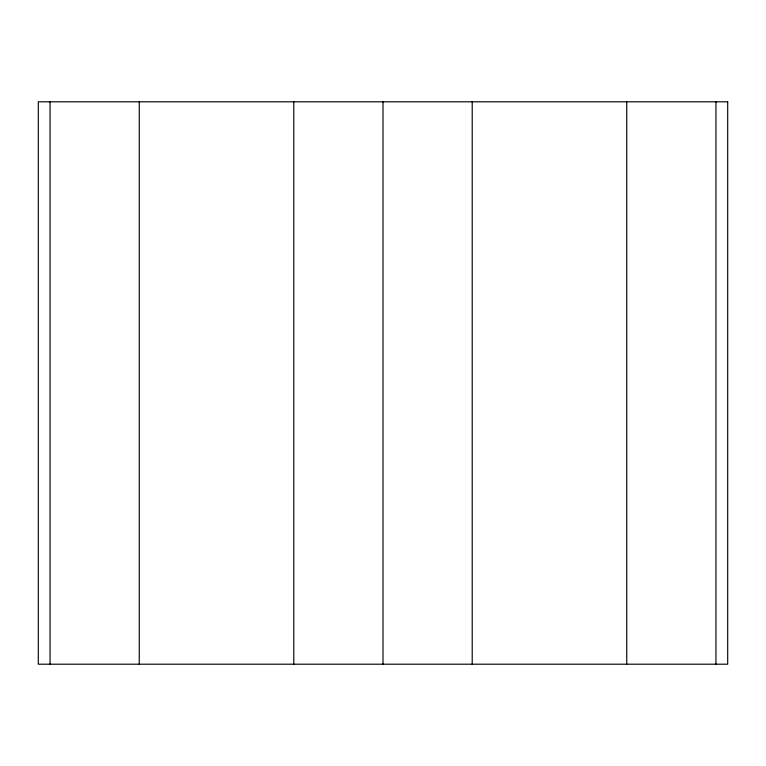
<?xml version="1.0" encoding="UTF-8"?>
<svg xmlns="http://www.w3.org/2000/svg" width="766" height="766" viewBox="0 0 766 766"><rect width="100%" height="100%" fill="white"/><g stroke="black" fill="none" stroke-linecap="round" stroke-linejoin="round"><path stroke-width="1.15" d="M715.951 101.801L715.951 664.199M626.741 101.801L626.741 664.199M472.21 101.801L472.21 664.199M383 101.801L383 664.199M293.79 101.801L293.79 664.199M139.259 101.801L139.259 664.199M50.049 101.801L50.049 664.199M727.7 101.801L38.3 101.801L38.3 664.199L727.7 664.199L727.7 101.801"/></g></svg>
